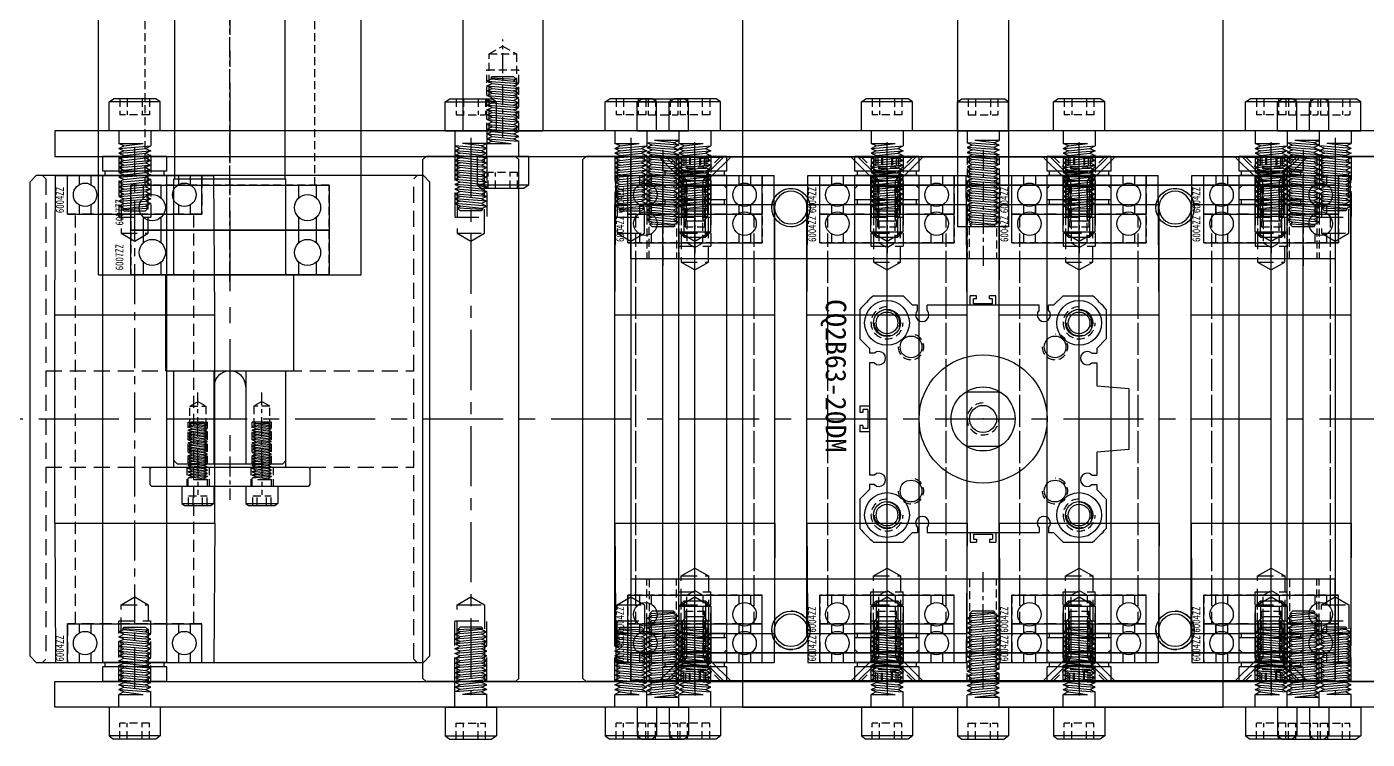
# Model space of a CAD drawing. Extents: x -1323 to 2728, y -2082 to -314.
# Drawn here: x -1006.3 to -587.6, y -758.5 to -536.1 of the extents above; entities that cross this region are included whole.
import ezdxf

# ---------------------------------------------------------------- set-up
doc = ezdxf.new("R2010")
doc.units = 0
doc.header["$LTSCALE"] = 5
doc.header["$MEASUREMENT"] = 0
doc.linetypes.add('CENTER', pattern=[2, 1.25, -0.25, 0.25, -0.25])
doc.linetypes.add('DASHED', pattern=[0.75, 0.5, -0.25])
for name, color, linetype in [('BLOCK', 5, 'CONTINUOUS'), ('CENTER', 1, 'CENTER'), ('DASHED', 2, 'DASHED'), ('DIM', 1, 'CONTINUOUS'), ('MAIN', 3, 'CONTINUOUS'), ('圖層1', 7, 'CONTINUOUS')]:
    doc.layers.add(name, color=color, linetype=linetype)
doc.styles.add('AAA', font='TXT')

# ---------------------------------------------------------------- blocks, each defined once
blk = doc.blocks.new('M10X25A')
at = {"layer": 'BLOCK', "color": 0, "linetype": 'Continuous'}
for p, q in [((-8, 9), (-6.59, 10)), ((8, 9), (-8, 9)), ((-8, 0), (-8, 9)), ((6.59, 10), (-6.59, 10)), ((8, 9), (6.59, 10)), ((8, 0), (8, 9)), ((8, 0), (-8, 0)), ((-5, 0), (-5, -4)), ((5, 0), (5, -4.75)), ((-3.35, -4.75), (-5, -4)), ((-5, -4), (2.6, -4)), ((-3.35, -4.75), (2.6, -4)), ((-5, -5.5), (5, -4.75)), ((-5, -5.5), (-3.35, -4.75)), ((-5, -5.5), (-3.35, -6.25)), ((-5, -7), (5, -6.25)), ((-3.35, -6.25), (-5, -7)), ((-5, -7), (-3.35, -7.75)), ((-5, -8.5), (5, -7.75)), ((-3.35, -7.75), (-5, -8.5)), ((-3.35, -6.25), (3.35, -5.5)), ((-3.35, -7.75), (3.35, -7)), ((3.35, -5.5), (5, -4.75)), ((3.35, -5.5), (5, -6.25)), ((5, -6.25), (3.35, -7)), ((3.35, -7), (5, -7.75)), ((5, -7.75), (3.35, -8.5)), ((-5, -8.5), (-3.35, -9.25)), ((-5, -10), (5, -9.25)), ((-3.35, -9.25), (-5, -10)), ((-5, -10), (-3.35, -10.75)), ((-5, -11.5), (5, -10.75)), ((-3.35, -10.75), (-5, -11.5)), ((-5, -11.5), (-3.35, -12.25)), ((-5, -13), (5, -12.25)), ((-3.35, -12.25), (-5, -13)), ((-3.35, -9.25), (3.35, -8.5)), ((-3.35, -10.75), (3.35, -10)), ((-3.35, -12.25), (3.35, -11.5)), ((3.35, -8.5), (5, -9.25)), ((5, -9.25), (3.35, -10)), ((3.35, -10), (5, -10.75)), ((5, -10.75), (3.35, -11.5)), ((3.35, -11.5), (5, -12.25)), ((5, -12.25), (3.35, -13)), ((-5, -13), (-3.35, -13.75)), ((-5, -14.5), (5, -13.75)), ((-3.35, -13.75), (-5, -14.5)), ((-5, -14.5), (-3.35, -15.25)), ((-5, -16), (5, -15.25)), ((-3.35, -15.25), (-5, -16)), ((-5, -16), (-3.35, -16.75)), ((-3.35, -13.75), (3.35, -13)), ((-3.35, -15.25), (3.35, -14.5)), ((-3.35, -16.75), (3.35, -16)), ((3.35, -13), (5, -13.75)), ((5, -13.75), (3.35, -14.5)), ((3.35, -14.5), (5, -15.25)), ((5, -15.25), (3.35, -16)), ((3.35, -16), (5, -16.75)), ((-3.35, -16.75), (-5, -17.5)), ((-5, -17.5), (5, -16.75)), ((-5, -17.5), (-3.35, -18.25)), ((-5, -19), (5, -18.25)), ((-3.35, -18.25), (-5, -19)), ((-5, -19), (-3.35, -19.75)), ((-5, -20.5), (5, -19.75)), ((-3.35, -19.75), (-5, -20.5)), ((-5, -20.5), (-3.35, -21.25)), ((-3.35, -18.25), (3.35, -17.5)), ((-3.35, -19.75), (3.35, -19)), ((-3.35, -21.25), (3.35, -20.5)), ((5, -16.75), (3.35, -17.5)), ((3.35, -17.5), (5, -18.25)), ((5, -18.25), (3.35, -19)), ((3.35, -19), (5, -19.75)), ((5, -19.75), (3.35, -20.5)), ((3.35, -20.5), (5, -21.25)), ((-5, -22), (5, -21.25)), ((-3.35, -21.25), (-5, -22)), ((-5, -22), (-3.35, -22.75)), ((-5, -23.5), (5, -22.75)), ((-3.35, -22.75), (-5, -23.5)), ((-3.35, -24.25), (-5, -23.5)), ((-3.78, -24.57), (4.2, -24.14)), ((-3.78, -24.57), (-3.35, -24.25)), ((-3.35, -25), (-3.78, -24.57)), ((-3.35, -22.75), (3.35, -22)), ((-3.35, -24.25), (3.35, -23.5)), ((-3.35, -25), (3.35, -25)), ((5, -21.25), (3.35, -22)), ((3.35, -22), (5, -22.75)), ((5, -22.75), (3.35, -23.5)), ((4.2, -24.14), (3.35, -23.5)), ((3.35, -25), (4.2, -24.14))]:
    blk.add_line(p, q, dxfattribs=at)
at = {"layer": 'BLOCK', "color": 0, "linetype": 'DASHED'}
for p, q in [((-4.62, 10), (-4.62, 5)), ((-2.31, 10), (-2.31, 5)), ((2.31, 10), (2.31, 5)), ((4.62, 10), (4.62, 5)), ((4.62, 5), (-4.62, 5))]:
    blk.add_line(p, q, dxfattribs=at)
blk = doc.blocks.new('6004')
at = {"layer": 'MAIN', "color": 0}
for p, q in [((-0.000049, 21), (11.999951, 21)), ((0, 21), (0, -21)), ((11.999951, 21), (11.999951, -21)), ((2.824512, 17.333325), (-0.000049, 17.333325)), ((11.999951, 17.333325), (9.175397, 17.333325)), ((2.824561, 13.66665), (-0.000049, 13.66665)), ((11.999951, 13.66665), (9.175397, 13.66665)), ((0, 10), (11.999951, 10)), ((0, -10), (11.999951, -10)), ((2.824561, -13.666675), (-0.000049, -13.666675)), ((11.999951, -13.666675), (9.175397, -13.666675)), ((2.824512, -17.333356), (-0.000049, -17.333356)), ((11.999951, -17.333356), (9.175397, -17.333356)), ((-0.000049, -21), (11.999951, -21))]:
    blk.add_line(p, q, dxfattribs=at)
for centre in [(5.999951, 15.5), (5.999951, -15.5)]:
    blk.add_circle(centre, 3.66667, dxfattribs=at)
at = {"layer": 'MAIN', "color": 0, "width": 0.8}
blk.add_text('6004ZZ', height=2.5, dxfattribs=at).set_placement((0.290601, 22.129346))
blk = doc.blocks.new('0532-0')
at = {"layer": 'DASHED', "color": 0, "ltscale": 1.5}
for p, q in [((-21, -12), (-21, 0)), ((21, 0), (21, -12)), ((21, -12), (-21, -12)), ((-18.5, -140), (-18.5, -12)), ((18.5, -140), (18.5, -12)), ((21, -140), (-21, -140)), ((-21, -140), (-21, -152)), ((21, -152), (21, -140))]:
    blk.add_line(p, q, dxfattribs=at)
at = {"layer": 'MAIN', "color": 0}
for p, q in [((-25, -43.5), (-24.75, 0)), ((25, -43.5), (24.75, 0)), ((-25, -43.5), (25, -43.5)), ((-25, -108.5), (25, -108.5)), ((-25, -108.5), (-24.75, -152)), ((25, -108.5), (24.75, -152))]:
    blk.add_line(p, q, dxfattribs=at)
at = {"layer": 'MAIN', "color": 0, "ltscale": 1.5}
for p, q in [((-24.75, 0), (24.75, 0)), ((-25, -108.5), (-25, -43.5)), ((25, -108.5), (25, -43.5)), ((-24.75, -152), (24.75, -152))]:
    blk.add_line(p, q, dxfattribs=at)
blk = doc.blocks.new('0533-0')
at = {"layer": 'MAIN', "color": 0, "linetype": 'Continuous', "ltscale": 2}
for p, q in [((10, 0), (-10, 0)), ((10, -4.6), (10, 0)), ((-10, -4.6), (-10, 0)), ((10, -4.6), (-10, -4.6)), ((-10, -158), (-10, -6)), ((10, -6), (-10, -6)), ((-9.25, -6), (-9.25, -4.6)), ((9.25, -6), (9.25, -4.6)), ((10, -158), (10, -6)), ((10, -158), (-10, -158)), ((-9.25, -159.4), (-9.25, -158)), ((9.25, -159.4), (9.25, -158)), ((-10, -164), (-10, -159.4)), ((10, -159.4), (-10, -159.4)), ((10, -164), (10, -159.4)), ((10, -164), (-10, -164))]:
    blk.add_line(p, q, dxfattribs=at)
at = {"layer": 'MAIN', "color": 0, "linetype": 'DASHED', "ltscale": 2}
for p, q in [((-5, 0), (-5, -19)), ((-4.25, 0), (-4.25, -24)), ((4.249951, -24), (4.25, 0)), ((5, 0), (5, -19)), ((-5, -19), (5, -19)), ((-4.25, -24), (4.249951, -24)), ((-4.25, -24), (0.000012, -26.453711)), ((0.000012, -26.453711), (4.249951, -24)), ((-4.25, -140), (0.000012, -137.546289)), ((0.000012, -137.546289), (4.249951, -140)), ((-4.25, -164), (-4.25, -140)), ((-4.25, -140), (4.249951, -140)), ((4.249951, -140), (4.25, -164)), ((-5, -164), (-5, -145)), ((-5, -145), (5, -145)), ((5, -164), (5, -145))]:
    blk.add_line(p, q, dxfattribs=at)
at = {"layer": 'MAIN', "color": 0, "linetype": 'CENTER', "ltscale": 2}
blk.add_line((0, -166.182381), (0, 2.787978), dxfattribs=at)
blk = doc.blocks.new('SL6-081-1')
at = {"layer": 'MAIN', "color": 8}
for name, p in [('M10X25A', (0, 8)), ('0533-0', (0, 0))]:
    blk.add_blockref(name, p, dxfattribs=at)
at = {"layer": 'MAIN', "color": 7}
blk.add_blockref('0532-0', (0, -6), dxfattribs=at)
at = {"layer": 'MAIN', "color": 8, "rotation": 90}
for p in [(0, -17.999951), (0, -157.999951)]:
    blk.add_blockref('6004', p, dxfattribs=at)
at = {"layer": 'MAIN', "color": 8, "xscale": -1, "rotation": 180}
blk.add_blockref('M10X25A', (0, -172), dxfattribs=at)
blk = doc.blocks.new('122-0')
at = {"layer": 'CENTER', "color": 0}
blk.add_line((0, -157.05), (0, 42.63), dxfattribs=at)
at = {"layer": 'DASHED', "color": 0, "linetype": 'Continuous'}
for p, q in [((-35.5, 20), (-35.5, 40)), ((35.5, 20), (35.5, 40))]:
    blk.add_line(p, q, dxfattribs=at)
at = {"layer": 'DASHED', "color": 0}
for p, q in [((-31, 40), (-31, 12)), ((31, 12), (31, 40)), ((-31, 12), (31, 12)), ((-26.5, -127), (-26.5, 12)), ((26.5, -127), (26.5, 12)), ((31, -127), (-31, -127)), ((-31, -127), (-31, -155)), ((31, -155), (31, -127))]:
    blk.add_line(p, q, dxfattribs=at)
at = {"layer": 'MAIN', "color": 0}
for p, q in [((-37.5, 39), (-36.5, 40)), ((-37.5, 0), (-37.5, 39)), ((-36.5, 40), (36.5, 40)), ((-4.25, 18), (-4.25, 40)), ((4.25, 18), (4.25, 40)), ((36.5, 40), (37.5, 39)), ((37.5, 0), (37.5, 39)), ((-41, -155), (-41, 0)), ((-41, 0), (41, 0)), ((41, -155), (41, 0)), ((-41, -155), (41, -155)), ((-34, -155), (34, -155))]:
    blk.add_line(p, q, dxfattribs=at)
at = {"layer": 'MAIN', "color": 0, "linetype": 'Continuous'}
for p, q in [((-37.5, 20), (-4.25, 20)), ((4.25, 20), (37.5, 20))]:
    blk.add_line(p, q, dxfattribs=at)
at = {"layer": 'MAIN', "color": 0}
blk.add_arc((0, 18), 4.25, 180, 0, dxfattribs=at)
blk = doc.blocks.new('0544-0')
at = {"layer": 'BLOCK', "color": 0, "linetype": 'CENTER'}
for p, q in [((-10, -352.73), (-10, -328.72)), ((10, -352.73), (10, -328.72))]:
    blk.add_line(p, q, dxfattribs=at)
at = {"layer": 'BLOCK', "color": 0, "linetype": 'DASHED'}
for p, q in [((-12.5, -333), (-10, -331.56)), ((-12.5, -351), (-12.5, -333)), ((-12.5, -333), (-7.5, -333)), ((-10, -331.56), (-7.5, -333)), ((-7.5, -333), (-7.5, -351)), ((10, -331.56), (7.5, -333)), ((7.5, -333), (7.5, -351)), ((12.5, -333), (7.5, -333)), ((12.5, -333), (10, -331.56)), ((12.5, -351), (12.5, -333)), ((-13, -351), (-13, -338)), ((-13, -338), (-7, -338)), ((-7, -351), (-7, -338)), ((7, -351), (7, -338)), ((13, -338), (7, -338)), ((13, -351), (13, -338))]:
    blk.add_line(p, q, dxfattribs=at)
at = {"layer": 'CENTER', "ltscale": 4}
blk.add_line((0, 7.93), (0, -353.91), dxfattribs=at)
at = {"layer": 'MAIN', "color": 0, "ltscale": 3}
for p, q in [((-14, 0), (14, 0)), ((-4, -63), (-4, 0)), ((4, -63), (4, 0)), ((15, -1), (14, 0)), ((-14, 0), (-15, -1)), ((-15, -1), (-15, -67)), ((15, -1), (15, -67)), ((-16.25, -67), (-17.25, -68)), ((-17.25, -95.3), (-17.25, -68)), ((-16.25, -67), (16.25, -67)), ((16.25, -67), (17.25, -68)), ((17.25, -95.3), (17.25, -68)), ((-17.25, -95.3), (17.25, -95.3)), ((-16.5, -95.3), (-16.5, -97)), ((16.5, -95.3), (16.5, -97)), ((-17.5, -127), (-17.5, -97)), ((-17.5, -97), (17.5, -97)), ((17.5, -127), (17.5, -97)), ((-17.5, -127), (17.5, -127)), ((-17.25, -262), (-17.25, -127)), ((17.25, -262), (17.25, -127)), ((-17.5, -292), (-17.5, -262)), ((17.5, -292), (17.5, -262)), ((-20, -322), (-20, -292)), ((20, -322), (20, -292)), ((-17.5, -350), (-17.5, -322)), ((17.5, -350), (17.5, -322)), ((16.5, -351), (17.5, -350))]:
    blk.add_line(p, q, dxfattribs=at)
at = {"layer": 'MAIN', "color": 0}
for p, q in [((-17.5, -262), (17.5, -262)), ((-20, -292), (20, -292)), ((-20, -322), (20, -322)), ((-5, -327), (-5, -351)), ((5, -327), (5, -351)), ((-17.5, -350), (-16.5, -351)), ((-16.5, -351), (16.5, -351))]:
    blk.add_line(p, q, dxfattribs=at)
at = {"layer": 'MAIN', "color": 0, "ltscale": 3}
blk.add_arc((0, -63), 4, 180, 0, dxfattribs=at)
at = {"layer": 'MAIN', "color": 0}
blk.add_arc((0, -327), 5, 0, 180, dxfattribs=at)
blk = doc.blocks.new('0538-0')
at = {"layer": 'DASHED', "color": 0, "linetype": 'DASHED', "ltscale": 2}
for p, q in [((-58.5, 61), (-57.5, 60)), ((-57.5, 60), (-57.5, -90)), ((58.5, 61), (57.5, 60)), ((57.5, -90), (57.5, 60)), ((-58.5, -91), (-57.5, -90)), ((58.5, -91), (57.5, -90))]:
    blk.add_line(p, q, dxfattribs=at)
at = {"layer": 'DASHED', "color": 0, "ltscale": 2}
for p, q in [((-57.5, 0), (57.5, 0)), ((-17.5, -30), (-17.5, 0)), ((-5, 0), (-5, -30)), ((5, 0), (5, -30)), ((17.5, -30), (17.5, 0)), ((-57.5, -30), (57.5, -30))]:
    blk.add_line(p, q, dxfattribs=at)
at = {"layer": 'MAIN', "color": 0, "ltscale": 2}
for p, q in [((-62.5, 59), (-60.5, 61)), ((-62.5, 59), (-62.5, -89)), ((60.5, 61), (-60.5, 61)), ((60.5, 61), (62.5, 59)), ((62.5, -89), (62.5, 59)), ((-62.5, -89), (-60.5, -91)), ((-60.5, -91), (60.5, -91)), ((60.5, -91), (62.5, -89))]:
    blk.add_line(p, q, dxfattribs=at)
blk = doc.blocks.new('127-0')
at = {"layer": 'CENTER', "color": 0}
for p, q in [((-10, 2.86), (-10, -8.7)), ((0, 3.28), (0, -10.29)), ((10, 2.86), (10, -8.7))]:
    blk.add_line(p, q, dxfattribs=at)
at = {"layer": 'DASHED', "color": 0}
for p, q in [((-13.5, 0), (-13.5, -6)), ((-6.5, 0), (-6.5, -6)), ((6.5, 0), (6.5, -6)), ((13.5, 0), (13.5, -6))]:
    blk.add_line(p, q, dxfattribs=at)
at = {"layer": 'MAIN', "color": 0}
for p, q in [((-25, -0.5), (-24.5, 0)), ((-24.5, 0), (24.5, 0)), ((25, -0.5), (24.5, 0)), ((-25, -0.5), (-25, -5.5)), ((25, -0.5), (25, -5.5)), ((-24.5, -6), (-25, -5.5)), ((-24.5, -6), (24.5, -6)), ((25, -5.5), (24.5, -6))]:
    blk.add_line(p, q, dxfattribs=at)
blk = doc.blocks.new('M6X20A')
at = {"layer": 'MAIN', "color": 0, "linetype": 'Continuous'}
for p, q in [((-5, 5.4), (-4.15, 6)), ((5, 5.4), (-5, 5.4)), ((-5, 0), (-5, 5.4)), ((4.15, 6), (-4.15, 6)), ((5, 5.4), (4.15, 6)), ((5, 0), (5, 5.4)), ((5, 0), (-5, 0)), ((-3, 0), (-3, -2)), ((3, 0), (3, -2.5)), ((-3, -2), (1.4, -2)), ((-1.9, -2.5), (-3, -2)), ((-3, -3), (3, -2.5)), ((-3, -3), (-1.9, -2.5)), ((-3, -3), (-1.9, -3.5)), ((-3, -4), (3, -3.5)), ((-1.9, -3.5), (-3, -4)), ((-3, -4), (-1.9, -4.5)), ((-1.9, -2.5), (1.4, -2)), ((-1.9, -3.5), (1.9, -3)), ((-1.9, -4.5), (1.9, -4)), ((1.9, -3), (3, -2.5)), ((1.9, -3), (3, -3.5)), ((3, -3.5), (1.9, -4)), ((1.9, -4), (3, -4.5)), ((-3, -5), (3, -4.5)), ((-1.9, -4.5), (-3, -5)), ((-3, -5), (-1.9, -5.5)), ((-3, -6), (3, -5.5)), ((-1.9, -5.5), (-3, -6)), ((-3, -6), (-1.9, -6.5)), ((-3, -7), (3, -6.5)), ((-1.9, -6.5), (-3, -7)), ((-3, -7), (-1.9, -7.5)), ((-3, -8), (3, -7.5)), ((-1.9, -7.5), (-3, -8)), ((-3, -8), (-1.9, -8.5)), ((-1.9, -5.5), (1.9, -5)), ((-1.9, -6.5), (1.9, -6)), ((-1.9, -7.5), (1.9, -7)), ((-1.9, -8.5), (1.9, -8)), ((3, -4.5), (1.9, -5)), ((1.9, -5), (3, -5.5)), ((3, -5.5), (1.9, -6)), ((1.9, -6), (3, -6.5)), ((3, -6.5), (1.9, -7)), ((1.9, -7), (3, -7.5)), ((3, -7.5), (1.9, -8)), ((1.9, -8), (3, -8.5)), ((-3, -9), (3, -8.5)), ((-1.9, -8.5), (-3, -9)), ((-3, -9), (-1.9, -9.5)), ((-3, -10), (3, -9.5)), ((-1.9, -9.5), (-3, -10)), ((-3, -10), (-1.9, -10.5)), ((-3, -11), (3, -10.5)), ((-1.9, -10.5), (-3, -11)), ((-3, -11), (-1.9, -11.5)), ((-3, -12), (3, -11.5)), ((-1.9, -11.5), (-3, -12)), ((-3, -12), (-1.9, -12.5)), ((-3, -13), (3, -12.5)), ((-1.9, -12.5), (-3, -13)), ((-1.9, -9.5), (1.9, -9)), ((-1.9, -10.5), (1.9, -10)), ((-1.9, -11.5), (1.9, -11)), ((-1.9, -12.5), (1.9, -12)), ((3, -8.5), (1.9, -9)), ((1.9, -9), (3, -9.5)), ((3, -9.5), (1.9, -10)), ((1.9, -10), (3, -10.5)), ((3, -10.5), (1.9, -11)), ((1.9, -11), (3, -11.5)), ((3, -11.5), (1.9, -12)), ((1.9, -12), (3, -12.5)), ((3, -12.5), (1.9, -13)), ((-3, -13), (-1.9, -13.5)), ((-3, -14), (3, -13.5)), ((-1.9, -13.5), (-3, -14)), ((-3, -14), (-1.9, -14.5)), ((-3, -15), (3, -14.5)), ((-1.9, -14.5), (-3, -15)), ((-3, -15), (-1.9, -15.5)), ((-3, -16), (3, -15.5)), ((-1.9, -15.5), (-3, -16)), ((-3, -16), (-1.9, -16.5)), ((-3, -17), (3, -16.5)), ((-1.9, -16.5), (-3, -17)), ((-1.9, -13.5), (1.9, -13)), ((-1.9, -14.5), (1.9, -14)), ((-1.9, -15.5), (1.9, -15)), ((-1.9, -16.5), (1.9, -16)), ((1.9, -13), (3, -13.5)), ((3, -13.5), (1.9, -14)), ((1.9, -14), (3, -14.5)), ((3, -14.5), (1.9, -15)), ((1.9, -15), (3, -15.5)), ((3, -15.5), (1.9, -16)), ((1.9, -16), (3, -16.5)), ((3, -16.5), (1.9, -17)), ((-3, -17), (-1.9, -17.5)), ((-3, -18), (3, -17.5)), ((-1.9, -17.5), (-3, -18)), ((-3, -18), (-1.9, -18.5)), ((-3, -19), (3, -18.5)), ((-1.9, -18.5), (-3, -19)), ((-1.9, -19.5), (-3, -19)), ((-2.19, -19.71), (2.47, -19.43)), ((-2.19, -19.71), (-1.9, -19.5)), ((-1.9, -20), (-2.19, -19.71)), ((-1.9, -17.5), (1.9, -17)), ((-1.9, -18.5), (1.9, -18)), ((-1.9, -19.5), (1.9, -19)), ((-1.9, -20), (1.9, -20)), ((1.9, -17), (3, -17.5)), ((3, -17.5), (1.9, -18)), ((1.9, -18), (3, -18.5)), ((3, -18.5), (1.9, -19)), ((2.47, -19.43), (1.9, -19)), ((1.9, -20), (2.47, -19.43))]:
    blk.add_line(p, q, dxfattribs=at)
at = {"layer": 'MAIN', "color": 0, "linetype": 'DASHED'}
for p, q in [((-2.89, 6), (-2.89, 3)), ((-1.44, 6), (-1.44, 3)), ((1.44, 6), (1.44, 3)), ((2.89, 6), (2.89, 3)), ((2.89, 3), (-2.89, 3))]:
    blk.add_line(p, q, dxfattribs=at)
blk = doc.blocks.new('6007')
at = {"layer": 'MAIN', "color": 0}
for p, q in [((0, 31), (14, 31)), ((0, -31), (0, 31)), ((14, 31), (14, -31)), ((0, 27), (3.983228, 27)), ((10.016772, 27), (14, 27)), ((0, 21.5), (3.983228, 21.5)), ((10.016772, 21.5), (14, 21.5)), ((0, 17.5), (14, 17.5)), ((0, -17.5), (14, -17.5)), ((0, -21.500006), (3.983228, -21.500006)), ((10.016772, -21.500006), (14, -21.500006)), ((0, -27), (3.983228, -27)), ((10.016772, -27), (14, -27)), ((14, -31), (0, -31))]:
    blk.add_line(p, q, dxfattribs=at)
for centre in [(7, 24.25), (7, -24.25)]:
    blk.add_circle(centre, 4.082085, dxfattribs=at)
at = {"layer": 'MAIN', "color": 0, "width": 0.8}
blk.add_text('6007ZZ', height=2.5, dxfattribs=at).set_placement((1.436719, 33.277393))
blk = doc.blocks.new('SL6-046-1')
at = {"layer": 'DIM', "color": 8, "rotation": 180}
for p in [(-10, -221), (10, -221)]:
    blk.add_blockref('M6X20A', p, dxfattribs=at)
at = {"layer": 'MAIN', "color": 5}
blk.add_blockref('0544-0', (0, 137), dxfattribs=at)
at = {"layer": 'MAIN', "color": 4}
blk.add_blockref('122-0', (0, 0), dxfattribs=at)
at = {"layer": 'MAIN', "color": 3}
blk.add_blockref('0538-0', (0, -185), dxfattribs=at)
at = {"layer": 'MAIN', "color": 8, "rotation": 90}
for p in [(0, -141), (0, -155)]:
    blk.add_blockref('6007', p, dxfattribs=at)
at = {"layer": 'MAIN', "color": 8}
blk.add_blockref('127-0', (0, -215), dxfattribs=at)
blk = doc.blocks.new('0542-0')
at = {"layer": 'CENTER', "color": 0, "linetype": 'CENTER'}
for p, q in [((-2.04, -12.5), (28.49, -12.5)), ((112.04, -12.5), (81.51, -12.5))]:
    blk.add_line(p, q, dxfattribs=at)
at = {"layer": 'DASHED', "color": 0, "linetype": 'DASHED'}
for p, q in [((0, -7.5), (19, -7.5)), ((0, -8.25), (24, -8.25)), ((19, -7.5), (19, -17.5)), ((24, -8.25), (24, -16.75)), ((24, -8.25), (26.45, -12.5)), ((86, -8.25), (83.55, -12.5)), ((110, -8.25), (86, -8.25)), ((86, -8.25), (86, -16.75)), ((110, -7.5), (91, -7.5)), ((91, -7.5), (91, -17.5)), ((26.45, -12.5), (24, -16.75)), ((83.55, -12.5), (86, -16.75)), ((24, -16.75), (0, -16.75)), ((0, -17.5), (19, -17.5)), ((86, -16.75), (110, -16.75)), ((110, -17.5), (91, -17.5))]:
    blk.add_line(p, q, dxfattribs=at)
at = {"layer": 'MAIN', "color": 0}
for p, q in [((0, 0), (110, 0)), ((0, -25), (0, 0)), ((110, 0), (110, -25)), ((0, -25), (110, -25))]:
    blk.add_line(p, q, dxfattribs=at)
blk = doc.blocks.new('0531-0')
at = {"layer": 'DASHED', "color": 0, "ltscale": 3}
for p, q in [((-5, 0), (-5, -19)), ((-4.25, 0), (-4.25, -24)), ((4.249951, -24), (4.25, 0)), ((5, 0), (5, -19)), ((-5, -19), (5, -19)), ((-4.25, -24), (0.000012, -26.453711)), ((-4.25, -24), (4.249951, -24)), ((0.000012, -26.453711), (4.249951, -24)), ((-4.25, -140), (0.000012, -137.546289)), ((0.000012, -137.546289), (4.249951, -140)), ((-4.25, -140), (4.249951, -140)), ((-4.25, -164), (-4.25, -140)), ((4.249951, -140), (4.25, -164)), ((-5, -145), (5, -145)), ((-5, -164), (-5, -145)), ((5, -164), (5, -145))]:
    blk.add_line(p, q, dxfattribs=at)
at = {"layer": 'MAIN', "color": 0, "linetype": 'CENTER', "ltscale": 3}
blk.add_line((0, 5.794371), (0, -168.225399), dxfattribs=at)
at = {"layer": 'MAIN', "color": 0, "linetype": 'Continuous', "ltscale": 3}
for p, q in [((-15, -1), (-14, 0)), ((14, 0), (-14, 0)), ((14, 0), (15, -1)), ((-15, -163), (-15, -1)), ((15, -163), (15, -1)), ((-15, -163), (-14, -164)), ((14, -164), (15, -163)), ((14, -164), (-14, -164))]:
    blk.add_line(p, q, dxfattribs=at)
blk = doc.blocks.new('SL6-039-0')
at = {"layer": 'MAIN'}
for points in [[(70.26, -110), (70.26, -118), (400.26, -118), (400.26, -110)], [(70.26, -290), (70.26, -282), (400.26, -282), (400.26, -290)]]:
    blk.add_lwpolyline(points, close=True, dxfattribs=at)
at = {"layer": 'MAIN', "color": 0}
for name, p in [('SL6-046-1', (0, 0)), ('SL6-081-1', (145.26, -118)), ('SL6-081-1', (205.26, -118)), ('SL6-081-1', (265.26, -118)), ('SL6-081-1', (325.26, -118))]:
    blk.add_blockref(name, p, dxfattribs=at)
at = {"layer": 'MAIN', "color": 7, "xscale": -1, "rotation": 90}
blk.add_blockref('0542-0', (72.76, 0), dxfattribs=at)
at = {"layer": 'MAIN', "color": 8, "xscale": -1, "rotation": 180}
for p in [(85.26, -118), (125.26, -290)]:
    blk.add_blockref('M10X25A', p, dxfattribs=at)
at = {"layer": 'MAIN', "color": 8}
blk.add_blockref('M10X25A', (125.26, -110), dxfattribs=at)
at = {"layer": 'MAIN', "color": 8, "xscale": -1}
blk.add_blockref('M10X25A', (345.26, -110), dxfattribs=at)
at = {"layer": 'MAIN', "color": 5}
for p in [(125.26, -118), (345.26, -118)]:
    blk.add_blockref('0531-0', p, dxfattribs=at)
at = {"layer": 'MAIN', "color": 8, "rotation": 180}
blk.add_blockref('M10X25A', (345.26, -290), dxfattribs=at)
blk = doc.blocks.new('SL6-084-1')
at = {"layer": 'MAIN'}
blk.add_blockref('SL6-039-0', (0, 0), dxfattribs=at)
blk = doc.blocks.new('0534-0')
at = {"layer": 'DASHED', "color": 0}
for p, q in [((-21, -12), (-21, 0)), ((21, 0), (21, -12)), ((21, -12), (-21, -12)), ((-18.5, -122), (-18.5, -12)), ((18.5, -122), (18.5, -12)), ((21, -122), (-21, -122)), ((-21, -122), (-21, -134)), ((21, -134), (21, -122))]:
    blk.add_line(p, q, dxfattribs=at)
at = {"layer": 'MAIN', "color": 0}
for p, q in [((-25, 0), (25, 0)), ((-25, -134), (-25, 0)), ((25, -134), (25, 0)), ((-25, -134), (25, -134))]:
    blk.add_line(p, q, dxfattribs=at)
blk = doc.blocks.new('0535-0')
at = {"layer": 'MAIN', "color": 0, "linetype": 'Continuous', "ltscale": 2}
for p, q in [((-10, -1), (-9, 0)), ((9, 0), (-9, 0)), ((9, 0), (10, -1)), ((-10, -4.6), (-10, -1)), ((10, -4.6), (10, -1)), ((10, -4.6), (-10, -4.6)), ((-10, -140), (-10, -6)), ((10, -6), (-10, -6)), ((-9.25, -6), (-9.25, -4.6)), ((9.25, -6), (9.25, -4.6)), ((10, -140), (10, -6)), ((10, -140), (-10, -140)), ((10, -141.4), (-10, -141.4)), ((-10, -145), (-10, -141.4)), ((-9.25, -141.4), (-9.25, -140)), ((9.25, -141.4), (9.25, -140)), ((10, -145), (10, -141.4)), ((-9, -146), (-10, -145)), ((9, -146), (-9, -146)), ((10, -145), (9, -146))]:
    blk.add_line(p, q, dxfattribs=at)
at = {"layer": 'MAIN', "color": 0, "linetype": 'DASHED', "ltscale": 2}
for p, q in [((-5, 0), (-5, -19)), ((-4.25, 0), (-4.25, -24)), ((4.249951, -24), (4.25, 0)), ((5, 0), (5, -19)), ((-5, -19), (5, -19)), ((-4.25, -24), (0.000012, -26.453711)), ((-4.25, -24), (4.249951, -24)), ((0.000012, -26.453711), (4.249951, -24)), ((-4.25, -122), (0.000012, -119.546289)), ((0.000012, -119.546289), (4.249951, -122)), ((-4.25, -122), (4.249951, -122)), ((-4.25, -146), (-4.25, -122)), ((4.249951, -122), (4.25, -146)), ((-5, -127), (5, -127)), ((-5, -146), (-5, -127)), ((5, -146), (5, -127))]:
    blk.add_line(p, q, dxfattribs=at)
at = {"layer": 'MAIN', "color": 0, "linetype": 'CENTER', "ltscale": 2}
blk.add_line((0, -148.66831), (0, 2.612906), dxfattribs=at)
blk = doc.blocks.new('M10X25C')
at = {"layer": 'DASHED', "color": 0, "linetype": 'DASHED'}
for p, q in [((-3.46, 0), (-3.46, -3.6)), ((-1.73, 0), (-1.73, -3.6)), ((1.73, 0), (1.73, -3.6)), ((3.46, 0), (3.46, -3.6)), ((3.46, -3.6), (-3.46, -3.6))]:
    blk.add_line(p, q, dxfattribs=at)
at = {"layer": 'MAIN', "color": 0, "linetype": 'Continuous'}
for p, q in [((-11.2, 0), (-5, -6.2)), ((11.2, 0), (-11.2, 0)), ((11.2, 0), (5, -6.2)), ((-5, -23.35), (-5, -6.2)), ((5, -6.2), (-5, -6.2)), ((-3.35, -9.2), (-5, -6.34)), ((3.35, -9.2), (5, -6.34)), ((5, -23.35), (5, -6.2)), ((-5, -9.2), (5, -9.2)), ((-3.35, -25), (-3.35, -9.2)), ((3.35, -25), (3.35, -9.2)), ((-5, -23.35), (5, -23.35)), ((-3.35, -25), (-5, -23.35)), ((-3.35, -25), (3.35, -25)), ((3.35, -25), (5, -23.35))]:
    blk.add_line(p, q, dxfattribs=at)
blk = doc.blocks.new('SL6-082-1')
at = {"layer": 'MAIN', "color": 8}
for name, p in [('M10X25C', (0, 8.8)), ('0535-0', (0, 0))]:
    blk.add_blockref(name, p, dxfattribs=at)
at = {"layer": 'MAIN', "color": 4}
blk.add_blockref('0534-0', (0, -6), dxfattribs=at)
at = {"layer": 'MAIN', "color": 8, "rotation": 90}
for p in [(0, -17.999951), (0, -139.999951)]:
    blk.add_blockref('6004', p, dxfattribs=at)
at = {"layer": 'MAIN', "color": 8, "xscale": -1, "rotation": 180}
blk.add_blockref('M10X25C', (0, -154.8), dxfattribs=at)
blk = doc.blocks.new('CQ2B63-20DM-0')
at = {"layer": 'MAIN', "color": 0, "linetype": 'Continuous'}
for p, q in [((-10.375, 35.5), (-9.5, 45.5)), ((-9.5, 45.5), (9.5, 45.5)), ((9.5, 45.5), (10.375, 35.5)), ((-34.205, 38.5), (-25, 38.5)), ((-25, 38.5), (-22, 35.5)), ((22, 35.5), (25, 38.5)), ((25, 38.5), (34.205, 38.5)), ((-38.5, 25), (-38.5, 34.205)), ((-22, 35.5), (-20.5, 35.5)), ((-20.5, 33.934), (-20.5, 35.5)), ((-17.5, 35.5), (-10.375, 35.5)), ((-17.5, 33.934), (-17.5, 35.5)), ((10.375, 35.5), (17.5, 35.5)), ((17.5, 33.934), (17.5, 35.5)), ((20.5, 35.5), (22, 35.5)), ((20.5, 33.934), (20.5, 35.5)), ((38.5, 25), (38.5, 34.205)), ((-35.5, 22), (-38.5, 25)), ((-35.5, 22), (-35.5, 20.5)), ((38.5, 25), (35.5, 22)), ((35.5, 20.5), (35.5, 22)), ((-33.934, 20.5), (-35.5, 20.5)), ((-33.934, 17.5), (-35.5, 17.5)), ((-35.5, 17.5), (-35.5, -17.5)), ((33.934, 20.5), (35.5, 20.5)), ((33.934, 17.5), (35.5, 17.5)), ((35.5, -17.5), (35.5, 17.5)), ((-8.5, -5.268), (-8.5, 5.268)), ((8.5, -5.268), (8.5, 5.268)), ((-35.5, 4), (-38.5, 4)), ((-38.5, 4), (-38.5, 2)), ((-37.5, 2), (-38.5, 2)), ((-37.5, 3), (-37.5, 2)), ((-36, 3), (-37.5, 3)), ((-36, 3), (-36, -3)), ((35.5, 4), (38.5, 4)), ((36, -3), (36, 3)), ((36, 3), (37.5, 3)), ((37.5, 2), (37.5, 3)), ((37.5, 2), (38.5, 2)), ((38.5, 2), (38.5, 4)), ((-38.5, -2), (-38.5, -4)), ((-37.5, -2), (-38.5, -2)), ((-35.5, -4), (-38.5, -4)), ((-37.5, -2), (-37.5, -3)), ((-36, -3), (-37.5, -3)), ((35.5, -4), (38.5, -4)), ((36, -3), (37.5, -3)), ((37.5, -3), (37.5, -2)), ((37.5, -2), (38.5, -2)), ((38.5, -4), (38.5, -2)), ((-33.934, -17.5), (-35.5, -17.5)), ((-35.5, -20.5), (-35.5, -22)), ((-33.934, -20.5), (-35.5, -20.5)), ((33.934, -17.5), (35.5, -17.5)), ((33.934, -20.5), (35.5, -20.5)), ((35.5, -22), (35.5, -20.5)), ((-35.5, -22), (-38.5, -25)), ((-38.5, -34.205), (-38.5, -25)), ((38.5, -25), (35.5, -22)), ((38.5, -34.205), (38.5, -25)), ((-22, -35.5), (-25, -38.5)), ((-22, -35.5), (-20.5, -35.5)), ((-20.5, -33.934), (-20.5, -35.5)), ((-17.5, -33.934), (-17.5, -35.5)), ((-17.5, -35.5), (17.5, -35.5)), ((-4, -35.5), (-4, -38.5)), ((-3, -36), (3, -36)), ((-3, -36), (-3, -37.5)), ((-3, -37.5), (-2, -37.5)), ((-2, -37.5), (-2, -38.5)), ((2, -37.5), (2, -38.5)), ((2, -37.5), (3, -37.5)), ((3, -36), (3, -37.5)), ((4, -35.5), (4, -38.5)), ((17.5, -33.934), (17.5, -35.5)), ((20.5, -33.934), (20.5, -35.5)), ((20.5, -35.5), (22, -35.5)), ((25, -38.5), (22, -35.5)), ((-34.205, -38.5), (-25, -38.5)), ((-4, -38.5), (-2, -38.5)), ((2, -38.5), (4, -38.5)), ((25, -38.5), (34.205, -38.5))]:
    blk.add_line(p, q, dxfattribs=at)
for centre, radius in [((-30, 30), 7), ((-30, 30), 4.25), ((30, 30), 7), ((30, 30), 4.25), ((0, 0), 10), ((0, 0), 4.25), ((-30, -30), 7), ((30, -30), 7), ((-30, -30), 4.25), ((30, -30), 4.25)]:
    blk.add_circle(centre, radius, dxfattribs=at)
for centre, radius, start, end in [((0, 0), 51.5, 131.619, 138.381), ((0, 0), 51.5, 41.6194, 48.3806), ((-19, 32.5), 2.075, 136.294, 43.706), ((19, 32.5), 2.075, 136.294, 43.706), ((-32.5, 19), 2.075, 226.294, 133.706), ((32.5, 19), 2.075, 46.2937, 313.706), ((-32.5, -19), 2.075, 226.294, 133.706), ((32.5, -19), 2.075, 46.2937, 313.706), ((-19, -32.5), 2.075, 316.294, 223.706), ((19, -32.5), 2.075, 316.294, 223.706), ((0, 0), 51.5, 221.619, 228.381), ((0, 0), 51.5, 311.619, 318.381)]:
    blk.add_arc(centre, radius, start, end, dxfattribs=at)
at = {"layer": 'MAIN', "color": 0, "linetype": 'DASHED'}
for centre in [(-30, 30), (30, 30), (0, 0), (-30, -30), (30, -30)]:
    blk.add_arc(centre, 5, 180, 90, dxfattribs=at)
at = {"layer": 'MAIN', "color": 0}
blk.add_point((0, 0), dxfattribs=at)
at = {"layer": 'MAIN', "color": 0, "style": 'AAA'}
blk.add_text('CQ2B63-20DM', height=6.4, dxfattribs=at).set_placement((-37.438, -49.126))
blk = doc.blocks.new('0506-1')
at = {"layer": 'BLOCK', "color": 0, "linetype": 'DASHED'}
for p, q in [((0, 215), (-32, 215)), ((0, 214.25), (-32, 214.25)), ((-32, 205.75), (0, 205.75)), ((0, 205), (-32, 205)), ((0, 115), (-32, 115)), ((0, 114.25), (-32, 114.25)), ((-32, 105.75), (0, 105.75)), ((0, 105), (-32, 105)), ((0, 15), (-32, 15)), ((0, 14.25), (-32, 14.25)), ((-32, 5.75), (0, 5.75)), ((0, 5), (-32, 5))]:
    blk.add_line(p, q, dxfattribs=at)
at = {"layer": 'BLOCK', "color": 0, "linetype": 'CENTER'}
for p, q in [((2.04, 210), (-35.08, 210)), ((2.04, 110), (-35.08, 110)), ((2.04, 10), (-35.08, 10))]:
    blk.add_line(p, q, dxfattribs=at)
at = {"layer": 'BLOCK', "color": 0, "linetype": 'Continuous'}
for centre in [(-16, 170), (-16, 50)]:
    blk.add_circle(centre, 5.1, dxfattribs=at)
at = {"layer": 'BLOCK', "color": 0, "linetype": 'DASHED'}
for centre in [(-16, 170), (-16, 50)]:
    blk.add_arc(centre, 6, 270, 180, dxfattribs=at)
at = {"layer": 'MAIN', "color": 0}
for p, q in [((-32, 220), (-32, 0)), ((0, 220), (-32, 220)), ((0, 0), (0, 220)), ((-32, 0), (0, 0))]:
    blk.add_line(p, q, dxfattribs=at)
blk = doc.blocks.new('0513-2')
at = {"layer": 'CENTER', "color": 0}
for p, q in [((1.84, -20), (-13.4, -20)), ((1.84, -80), (-13.4, -80)), ((1.84, -140), (-13.4, -140)), ((1.84, -200), (-13.4, -200))]:
    blk.add_line(p, q, dxfattribs=at)
at = {"layer": 'DASHED', "color": 0}
for p, q in [((-4.3, -16.5), (-8.8, -12)), ((0, -16.5), (-4.3, -16.5)), ((-4.3, -23.5), (-4.3, -16.5)), ((-4.3, -23.5), (-8.8, -28)), ((0, -23.5), (-4.3, -23.5)), ((-4.3, -76.5), (-8.8, -72)), ((0, -76.5), (-4.3, -76.5)), ((-4.3, -83.5), (-4.3, -76.5)), ((-4.3, -83.5), (-8.8, -88)), ((0, -83.5), (-4.3, -83.5)), ((-4.3, -136.5), (-8.8, -132)), ((0, -136.5), (-4.3, -136.5)), ((-4.3, -143.5), (-4.3, -136.5)), ((-4.3, -143.5), (-8.8, -148)), ((0, -143.5), (-4.3, -143.5)), ((-4.3, -196.5), (-8.8, -192)), ((0, -196.5), (-4.3, -196.5)), ((-4.3, -203.5), (-4.3, -196.5)), ((-4.3, -203.5), (-8.8, -208)), ((0, -203.5), (-4.3, -203.5))]:
    blk.add_line(p, q, dxfattribs=at)
at = {"layer": 'MAIN', "color": 0}
for p, q in [((-8.8, 0), (-8.8, -220)), ((-8.8, 0), (0, 0)), ((0, 0), (0, -220)), ((-8.8, -220), (0, -220))]:
    blk.add_line(p, q, dxfattribs=at)
blk = doc.blocks.new('0536-0')
at = {"layer": 'BLOCK', "color": 0, "linetype": 'Continuous', "ltscale": 3}
for centre in [(45, -170), (105, -170), (45, -230), (105, -230)]:
    blk.add_circle(centre, 3.4, dxfattribs=at)
at = {"layer": 'BLOCK', "color": 0, "linetype": 'DASHED', "ltscale": 3}
for centre in [(45, -170), (105, -170), (45, -230), (105, -230)]:
    blk.add_arc(centre, 4, 180, 90, dxfattribs=at)
at = {"layer": 'MAIN', "color": 0, "ltscale": 3}
for p, q in [((0, -290), (0, 0)), ((150, -290), (150, 0)), ((67, -20), (67, -140)), ((83, -20), (83, -140)), ((83, -140), (67, -140)), ((0, -290), (150, -290))]:
    blk.add_line(p, q, dxfattribs=at)
for centre, radius in [((15, -134), 6), ((135, -134), 6), ((75, -200), 20), ((15, -266), 6), ((135, -266), 6)]:
    blk.add_circle(centre, radius, dxfattribs=at)
blk = doc.blocks.new('0537-0')
at = {"layer": 'BLOCK', "color": 0, "linetype": 'CENTER'}
for p, q in [((-5, -20), (22.443359, -20)), ((151, -20), (123.556641, -20)), ((-5, -80), (22.443359, -80)), ((151, -80), (123.556641, -80)), ((-5, -140), (22.443359, -140)), ((151, -140), (123.556641, -140)), ((-5, -200), (22.443359, -200)), ((151, -200), (123.556641, -200))]:
    blk.add_line(p, q, dxfattribs=at)
at = {"layer": 'BLOCK', "color": 0, "linetype": 'DASHED'}
for p, q in [((0, -17), (13, -17)), ((18, -17.500073), (0, -17.5)), ((13, -23), (13, -17)), ((18, -22.5), (18, -17.500073)), ((19.443359, -20.000024), (18, -17.500073)), ((18, -22.5), (19.443359, -20.000024)), ((126.556641, -20.000024), (128, -17.500073)), ((128, -22.5), (126.556641, -20.000024)), ((128, -17.500073), (146, -17.5)), ((128, -22.5), (128, -17.500073)), ((133, -23), (133, -17)), ((146, -17), (133, -17)), ((0, -22.5), (18, -22.5)), ((0, -23), (13, -23)), ((146, -22.5), (128, -22.5)), ((146, -23), (133, -23)), ((0, -77), (13, -77)), ((18, -77.500073), (0, -77.5)), ((13, -83), (13, -77)), ((18, -82.5), (18, -77.500073)), ((19.443359, -80.000024), (18, -77.500073)), ((126.556641, -80.000024), (128, -77.500073)), ((128, -77.500073), (146, -77.5)), ((128, -82.5), (128, -77.500073)), ((133, -83), (133, -77)), ((146, -77), (133, -77)), ((0, -82.5), (18, -82.5)), ((0, -83), (13, -83)), ((18, -82.5), (19.443359, -80.000024)), ((128, -82.5), (126.556641, -80.000024)), ((146, -82.5), (128, -82.5)), ((146, -83), (133, -83)), ((0, -137), (13, -137)), ((18, -137.500073), (0, -137.5)), ((13, -143), (13, -137)), ((19.443359, -140.000024), (18, -137.500073)), ((18, -142.5), (18, -137.500073)), ((126.556641, -140.000024), (128, -137.500073)), ((128, -137.500073), (146, -137.5)), ((128, -142.5), (128, -137.500073)), ((133, -143), (133, -137)), ((146, -137), (133, -137)), ((18, -142.5), (19.443359, -140.000024)), ((128, -142.5), (126.556641, -140.000024)), ((0, -142.5), (18, -142.5)), ((0, -143), (13, -143)), ((146, -142.5), (128, -142.5)), ((146, -143), (133, -143)), ((0, -197), (13, -197)), ((18, -197.500073), (0, -197.5)), ((13, -203), (13, -197)), ((19.443359, -200.000024), (18, -197.500073)), ((18, -202.5), (18, -197.500073)), ((18, -202.5), (19.443359, -200.000024)), ((126.556641, -200.000024), (128, -197.500073)), ((128, -202.5), (126.556641, -200.000024)), ((128, -197.500073), (146, -197.5)), ((128, -202.5), (128, -197.500073)), ((133, -203), (133, -197)), ((146, -197), (133, -197)), ((0, -202.5), (18, -202.5)), ((0, -203), (13, -203)), ((146, -202.5), (128, -202.5)), ((146, -203), (133, -203))]:
    blk.add_line(p, q, dxfattribs=at)
at = {"layer": 'BLOCK', "color": 0, "linetype": 'Continuous'}
for centre in [(50.5, -87.5), (95.5, -87.5), (50.5, -132.5), (95.5, -132.5)]:
    blk.add_circle(centre, 3.4, dxfattribs=at)
at = {"layer": 'BLOCK', "color": 0, "linetype": 'DASHED'}
for centre in [(50.5, -87.5), (95.5, -87.5), (50.5, -132.5), (95.5, -132.5)]:
    blk.add_arc(centre, 4, 270, 180, dxfattribs=at)
at = {"layer": 'MAIN', "color": 0}
for p, q in [((0, -220), (0, 0)), ((0, 0), (146, 0)), ((146, -220), (146, 0)), ((0, -220), (146, -220))]:
    blk.add_line(p, q, dxfattribs=at)
blk = doc.blocks.new('M10X30A')
at = {"layer": 'BLOCK', "color": 0, "linetype": 'Continuous'}
for p, q in [((-8, 9), (-6.59, 10)), ((8, 9), (-8, 9)), ((-8, 0), (-8, 9)), ((6.59, 10), (-6.59, 10)), ((8, 9), (6.59, 10)), ((8, 0), (8, 9)), ((8, 0), (-8, 0)), ((-5, 0), (-5, -3)), ((5, 0), (5, -3.75)), ((-3.35, -3.75), (-5, -3)), ((-5, -3), (2.6, -3)), ((-5, -4.5), (5, -3.75)), ((-5, -4.5), (-3.35, -3.75)), ((-3.35, -3.75), (2.6, -3)), ((3.35, -4.5), (5, -3.75)), ((-5, -4.5), (-3.35, -5.25)), ((-5, -6), (5, -5.25)), ((-3.35, -5.25), (-5, -6)), ((-5, -6), (-3.35, -6.75)), ((-5, -7.5), (5, -6.75)), ((-3.35, -6.75), (-5, -7.5)), ((-5, -7.5), (-3.35, -8.25)), ((-5, -9), (5, -8.25)), ((-3.35, -8.25), (-5, -9)), ((-3.35, -5.25), (3.35, -4.5)), ((-3.35, -6.75), (3.35, -6)), ((-3.35, -8.25), (3.35, -7.5)), ((3.35, -4.5), (5, -5.25)), ((5, -5.25), (3.35, -6)), ((3.35, -6), (5, -6.75)), ((5, -6.75), (3.35, -7.5)), ((3.35, -7.5), (5, -8.25)), ((5, -8.25), (3.35, -9)), ((-5, -9), (-3.35, -9.75)), ((-5, -10.5), (5, -9.75)), ((-3.35, -9.75), (-5, -10.5)), ((-5, -10.5), (-3.35, -11.25)), ((-5, -12), (5, -11.25)), ((-3.35, -11.25), (-5, -12)), ((-5, -12), (-3.35, -12.75)), ((-3.35, -9.75), (3.35, -9)), ((-3.35, -11.25), (3.35, -10.5)), ((-3.35, -12.75), (3.35, -12)), ((3.35, -9), (5, -9.75)), ((5, -9.75), (3.35, -10.5)), ((3.35, -10.5), (5, -11.25)), ((5, -11.25), (3.35, -12)), ((3.35, -12), (5, -12.75)), ((-5, -13.5), (5, -12.75)), ((-3.35, -12.75), (-5, -13.5)), ((-5, -13.5), (-3.35, -14.25)), ((-5, -15), (5, -14.25)), ((-3.35, -14.25), (-5, -15)), ((-5, -15), (-3.35, -15.75)), ((-5, -16.5), (5, -15.75)), ((-3.35, -15.75), (-5, -16.5)), ((-5, -16.5), (-3.35, -17.25)), ((-3.35, -14.25), (3.35, -13.5)), ((-3.35, -15.75), (3.35, -15)), ((-3.35, -17.25), (3.35, -16.5)), ((5, -12.75), (3.35, -13.5)), ((3.35, -13.5), (5, -14.25)), ((5, -14.25), (3.35, -15)), ((3.35, -15), (5, -15.75)), ((5, -15.75), (3.35, -16.5)), ((3.35, -16.5), (5, -17.25)), ((-5, -18), (5, -17.25)), ((-3.35, -17.25), (-5, -18)), ((-5, -18), (-3.35, -18.75)), ((-5, -19.5), (5, -18.75)), ((-3.35, -18.75), (-5, -19.5)), ((-5, -19.5), (-3.35, -20.25)), ((-5, -21), (5, -20.25)), ((-3.35, -20.25), (-5, -21)), ((-3.35, -18.75), (3.35, -18)), ((-3.35, -20.25), (3.35, -19.5)), ((5, -17.25), (3.35, -18)), ((3.35, -18), (5, -18.75)), ((5, -18.75), (3.35, -19.5)), ((3.35, -19.5), (5, -20.25)), ((5, -20.25), (3.35, -21)), ((-5, -21), (-3.35, -21.75)), ((-5, -22.5), (5, -21.75)), ((-3.35, -21.75), (-5, -22.5)), ((-5, -22.5), (-3.35, -23.25)), ((-5, -24), (5, -23.25)), ((-3.35, -23.25), (-5, -24)), ((-5, -24), (-3.35, -24.75)), ((-5, -25.5), (5, -24.75)), ((-3.35, -24.75), (-5, -25.5)), ((-3.35, -21.75), (3.35, -21)), ((-3.35, -23.25), (3.35, -22.5)), ((-3.35, -24.75), (3.35, -24)), ((3.35, -21), (5, -21.75)), ((5, -21.75), (3.35, -22.5)), ((3.35, -22.5), (5, -23.25)), ((5, -23.25), (3.35, -24)), ((3.35, -24), (5, -24.75)), ((5, -24.75), (3.35, -25.5)), ((-5, -25.5), (-3.35, -26.25)), ((-5, -27), (5, -26.25)), ((-3.35, -26.25), (-5, -27)), ((-5, -27), (-3.35, -27.75)), ((-5, -28.5), (5, -27.75)), ((-3.35, -27.75), (-5, -28.5)), ((-3.35, -29.25), (-5, -28.5)), ((-3.78, -29.57), (4.2, -29.14)), ((-3.78, -29.57), (-3.35, -29.25)), ((-3.35, -26.25), (3.35, -25.5)), ((-3.35, -27.75), (3.35, -27)), ((-3.35, -29.25), (3.35, -28.5)), ((3.35, -25.5), (5, -26.25)), ((5, -26.25), (3.35, -27)), ((3.35, -27), (5, -27.75)), ((5, -27.75), (3.35, -28.5)), ((4.2, -29.14), (3.35, -28.5)), ((3.35, -30), (4.2, -29.14)), ((-3.35, -30), (-3.78, -29.57)), ((-3.35, -30), (3.35, -30))]:
    blk.add_line(p, q, dxfattribs=at)
at = {"layer": 'BLOCK', "color": 0, "linetype": 'DASHED'}
for p, q in [((-4.62, 10), (-4.62, 5)), ((-2.31, 10), (-2.31, 5)), ((2.31, 10), (2.31, 5)), ((4.62, 10), (4.62, 5)), ((4.62, 5), (-4.62, 5))]:
    blk.add_line(p, q, dxfattribs=at)
blk = doc.blocks.new('M8X20C')
at = {"layer": 'DASHED', "color": 0}
for p, q in [((-2.89, 0), (-2.89, -3)), ((-1.44, 0), (-1.44, -3)), ((1.44, 0), (1.44, -3)), ((2.89, 0), (2.89, -3)), ((2.89, -3), (-2.89, -3))]:
    blk.add_line(p, q, dxfattribs=at)
at = {"layer": 'MAIN', "color": 0, "linetype": 'Continuous'}
for p, q in [((8.96, 0), (-8.96, 0)), ((-8.96, 0), (-4, -4.96)), ((8.96, 0), (4, -4.96)), ((-4, -18.62), (-4, -4.96)), ((4, -4.96), (-4, -4.96)), ((-2.62, -7.46), (-4, -5.08)), ((-4, -7.46), (4, -7.46)), ((-2.62, -20), (-2.62, -7.46)), ((2.62, -7.46), (4, -5.08)), ((2.62, -20), (2.62, -7.46)), ((4, -18.62), (4, -4.96)), ((-4, -18.62), (4, -18.62)), ((-2.62, -20), (-4, -18.62)), ((-2.62, -20), (2.62, -20)), ((2.62, -20), (4, -18.62))]:
    blk.add_line(p, q, dxfattribs=at)
blk = doc.blocks.new('SL6-036-0')
at = {"layer": 'MAIN'}
for points in [[(145, -110), (145, -118), (645, -118), (645, -110)], [(145, -290), (145, -282), (645, -282), (645, -290)]]:
    blk.add_lwpolyline(points, close=True, dxfattribs=at)
at = {"layer": 'MAIN', "color": 4}
blk.add_blockref('0536-0', (360, 0), dxfattribs=at)
at = {"layer": 'MAIN', "color": 8}
for name, p in [('SL6-081-1', (170, -118)), ('SL6-082-1', (345, -127)), ('SL6-082-1', (405, -127)), ('SL6-082-1', (465, -127)), ('SL6-082-1', (525, -127))]:
    blk.add_blockref(name, p, dxfattribs=at)
at = {"layer": 'MAIN', "color": 8, "xscale": -1}
for name, p in [('M10X25A', (275, -110)), ('M10X30A', (335, -110)), ('M10X30A', (435, -110)), ('M10X30A', (535, -110)), ('M8X20C', (345, -118.2)), ('M8X20C', (405, -118.2)), ('M8X20C', (465, -118.2)), ('M8X20C', (525, -118.2))]:
    blk.add_blockref(name, p, dxfattribs=at)
at = {"layer": 'MAIN', "color": 5}
blk.add_blockref('0531-0', (275, -118), dxfattribs=at)
at = {"layer": 'MAIN', "color": 8}
for name, p, rotation in [('0513-2', (545, -127), 270), ('0506-1', (325, -282), 270), ('M10X30A', (335, -290), 180), ('M8X20C', (345, -281.8), 180), ('M8X20C', (405, -281.8), 180), ('M10X30A', (435, -290), 180), ('M8X20C', (465, -281.8), 180), ('M8X20C', (525, -281.8), 180), ('M10X30A', (535, -290), 180), ('M10X25A', (275, -290), 180)]:
    blk.add_blockref(name, p, dxfattribs=dict(at, rotation=rotation))
at = {"layer": 'MAIN', "color": 8, "xscale": -1, "rotation": 270}
for name, p in [('0506-1', (325, -118)), ('0513-2', (545, -273))]:
    blk.add_blockref(name, p, dxfattribs=at)
at = {"layer": 'MAIN', "color": 2, "rotation": 270}
blk.add_blockref('0537-0', (545, -127), dxfattribs=at)
at = {"layer": 'MAIN', "color": 7, "rotation": 270}
blk.add_blockref('CQ2B63-20DM-0', (435, -200), dxfattribs=at)

msp = doc.modelspace()

# ---------------------------------------------------------------- linework, layer by layer
at = {"layer": 'MAIN', "color": 1, "linetype": 'CENTER', "ltscale": 4}
msp.add_line((-1322.503, -658.532), (1992.54, -658.532), dxfattribs=at)

# ---------------------------------------------------------------- block references
at = {"layer": 'MAIN'}
msp.add_blockref('SL6-084-1', (-942.85, -458.532), dxfattribs=at)
at = {"layer": '圖層1'}
msp.add_blockref('SL6-036-0', (-1142.593, -458.532), dxfattribs=at)

doc.saveas('drawing.dxf')
